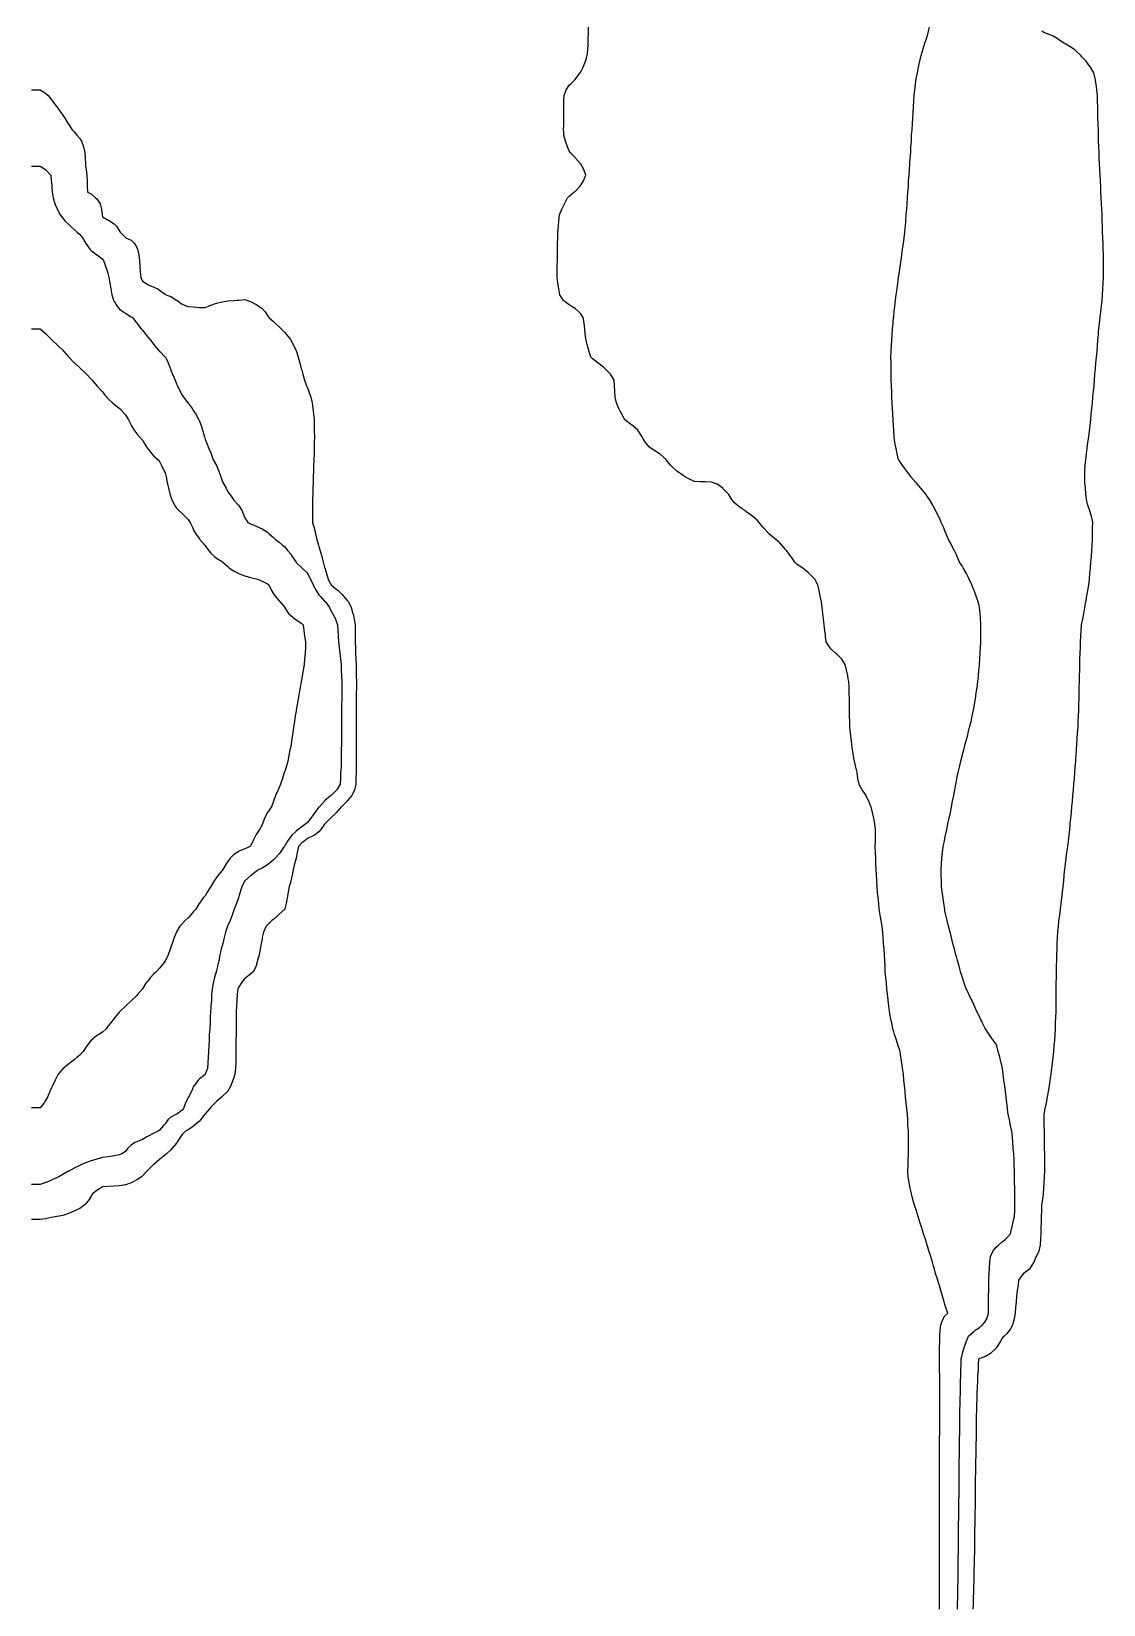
# Model space of a CAD drawing. Header units: inches. Extents: x -13671948.9 to -13671906.2, y 5686257.7 to 5686300.4.
# Drawn here: x -13671948.92 to -13671941.07, y 5686270.91 to 5686282.44 of the extents above; entities that cross this region are included whole.
import ezdxf

# ---------------------------------------------------------------- set-up
doc = ezdxf.new("R2010")
doc.units = ezdxf.units.IN
doc.header["$MEASUREMENT"] = 0

msp = doc.modelspace()

# ---------------------------------------------------------------- linework, layer by layer
for points in [[(-13671942.272, 5686270.88), (-13671942.272, 5686270.922), (-13671942.272, 5686270.964), (-13671942.272, 5686271.005), (-13671942.272, 5686271.047), (-13671942.272, 5686271.089), (-13671942.272, 5686271.131), (-13671942.273, 5686271.172), (-13671942.273, 5686271.214), (-13671942.273, 5686271.256), (-13671942.273, 5686271.297), (-13671942.273, 5686271.339), (-13671942.273, 5686271.381), (-13671942.273, 5686271.422), (-13671942.274, 5686271.464), (-13671942.274, 5686271.506), (-13671942.274, 5686271.548), (-13671942.274, 5686271.589), (-13671942.274, 5686271.631), (-13671942.273, 5686271.673), (-13671942.273, 5686271.714), (-13671942.273, 5686271.756), (-13671942.273, 5686271.798), (-13671942.273, 5686271.839), (-13671942.273, 5686271.881), (-13671942.272, 5686271.923), (-13671942.272, 5686271.964), (-13671942.272, 5686272.006), (-13671942.272, 5686272.048), (-13671942.272, 5686272.09), (-13671942.272, 5686272.131), (-13671942.271, 5686272.173), (-13671942.271, 5686272.215), (-13671942.271, 5686272.256), (-13671942.271, 5686272.298), (-13671942.271, 5686272.34), (-13671942.271, 5686272.381), (-13671942.271, 5686272.423), (-13671942.271, 5686272.465), (-13671942.271, 5686272.507), (-13671942.271, 5686272.548), (-13671942.271, 5686272.59), (-13671942.272, 5686272.632), (-13671942.272, 5686272.673), (-13671942.272, 5686272.715), (-13671942.272, 5686272.757), (-13671942.272, 5686272.798), (-13671942.271, 5686272.84), (-13671942.271, 5686272.882), (-13671942.268, 5686272.924), (-13671942.263, 5686272.965), (-13671942.245, 5686273.007), (-13671942.233, 5686273.031), (-13671942.213, 5686273.049), (-13671942.226, 5686273.09), (-13671942.233, 5686273.113), (-13671942.238, 5686273.132), (-13671942.25, 5686273.174), (-13671942.263, 5686273.215), (-13671942.274, 5686273.253), (-13671942.276, 5686273.257), (-13671942.288, 5686273.299), (-13671942.301, 5686273.34), (-13671942.313, 5686273.382), (-13671942.316, 5686273.393), (-13671942.325, 5686273.424), (-13671942.337, 5686273.466), (-13671942.35, 5686273.507), (-13671942.358, 5686273.532), (-13671942.363, 5686273.549), (-13671942.376, 5686273.591), (-13671942.39, 5686273.632), (-13671942.399, 5686273.664), (-13671942.403, 5686273.674), (-13671942.416, 5686273.716), (-13671942.429, 5686273.757), (-13671942.441, 5686273.796), (-13671942.442, 5686273.799), (-13671942.455, 5686273.841), (-13671942.467, 5686273.883), (-13671942.478, 5686273.924), (-13671942.483, 5686273.945), (-13671942.487, 5686273.966), (-13671942.495, 5686274.008), (-13671942.502, 5686274.049), (-13671942.505, 5686274.091), (-13671942.503, 5686274.133), (-13671942.502, 5686274.174), (-13671942.501, 5686274.216), (-13671942.5, 5686274.258), (-13671942.5, 5686274.299), (-13671942.5, 5686274.341), (-13671942.501, 5686274.383), (-13671942.504, 5686274.425), (-13671942.506, 5686274.466), (-13671942.508, 5686274.508), (-13671942.513, 5686274.55), (-13671942.518, 5686274.591), (-13671942.521, 5686274.633), (-13671942.524, 5686274.675), (-13671942.525, 5686274.68), (-13671942.529, 5686274.716), (-13671942.534, 5686274.758), (-13671942.537, 5686274.8), (-13671942.543, 5686274.842), (-13671942.55, 5686274.883), (-13671942.556, 5686274.925), (-13671942.562, 5686274.967), (-13671942.566, 5686274.982), (-13671942.575, 5686275.008), (-13671942.589, 5686275.05), (-13671942.603, 5686275.092), (-13671942.608, 5686275.111), (-13671942.614, 5686275.133), (-13671942.623, 5686275.175), (-13671942.631, 5686275.217), (-13671942.638, 5686275.259), (-13671942.644, 5686275.3), (-13671942.649, 5686275.342), (-13671942.65, 5686275.347), (-13671942.654, 5686275.384), (-13671942.658, 5686275.425), (-13671942.662, 5686275.467), (-13671942.666, 5686275.509), (-13671942.67, 5686275.55), (-13671942.672, 5686275.592), (-13671942.674, 5686275.634), (-13671942.676, 5686275.675), (-13671942.679, 5686275.717), (-13671942.682, 5686275.759), (-13671942.685, 5686275.801), (-13671942.689, 5686275.842), (-13671942.691, 5686275.863), (-13671942.694, 5686275.884), (-13671942.701, 5686275.926), (-13671942.707, 5686275.967), (-13671942.714, 5686276.009), (-13671942.718, 5686276.051), (-13671942.722, 5686276.092), (-13671942.726, 5686276.134), (-13671942.73, 5686276.176), (-13671942.732, 5686276.218), (-13671942.733, 5686276.225), (-13671942.735, 5686276.259), (-13671942.737, 5686276.301), (-13671942.739, 5686276.343), (-13671942.74, 5686276.384), (-13671942.742, 5686276.426), (-13671942.743, 5686276.468), (-13671942.742, 5686276.509), (-13671942.742, 5686276.551), (-13671942.742, 5686276.593), (-13671942.746, 5686276.634), (-13671942.754, 5686276.676), (-13671942.763, 5686276.718), (-13671942.774, 5686276.76), (-13671942.775, 5686276.762), (-13671942.791, 5686276.801), (-13671942.812, 5686276.843), (-13671942.816, 5686276.85), (-13671942.84, 5686276.885), (-13671942.858, 5686276.918), (-13671942.862, 5686276.926), (-13671942.87, 5686276.968), (-13671942.877, 5686277.01), (-13671942.885, 5686277.051), (-13671942.895, 5686277.093), (-13671942.9, 5686277.115), (-13671942.903, 5686277.135), (-13671942.91, 5686277.177), (-13671942.916, 5686277.218), (-13671942.92, 5686277.26), (-13671942.925, 5686277.302), (-13671942.929, 5686277.343), (-13671942.93, 5686277.385), (-13671942.931, 5686277.427), (-13671942.932, 5686277.468), (-13671942.933, 5686277.51), (-13671942.933, 5686277.552), (-13671942.934, 5686277.594), (-13671942.935, 5686277.635), (-13671942.938, 5686277.677), (-13671942.941, 5686277.698), (-13671942.945, 5686277.719), (-13671942.953, 5686277.76), (-13671942.963, 5686277.802), (-13671942.983, 5686277.835), (-13671942.99, 5686277.844), (-13671943.025, 5686277.878), (-13671943.034, 5686277.885), (-13671943.067, 5686277.916), (-13671943.077, 5686277.927), (-13671943.102, 5686277.969), (-13671943.107, 5686278.01), (-13671943.108, 5686278.02), (-13671943.112, 5686278.052), (-13671943.117, 5686278.094), (-13671943.122, 5686278.136), (-13671943.128, 5686278.177), (-13671943.133, 5686278.219), (-13671943.138, 5686278.261), (-13671943.147, 5686278.302), (-13671943.15, 5686278.32), (-13671943.155, 5686278.344), (-13671943.163, 5686278.386), (-13671943.187, 5686278.427), (-13671943.192, 5686278.433), (-13671943.227, 5686278.469), (-13671943.233, 5686278.475), (-13671943.275, 5686278.509), (-13671943.278, 5686278.511), (-13671943.317, 5686278.538), (-13671943.332, 5686278.553), (-13671943.358, 5686278.59), (-13671943.361, 5686278.594), (-13671943.392, 5686278.636), (-13671943.4, 5686278.646), (-13671943.427, 5686278.678), (-13671943.442, 5686278.693), (-13671943.471, 5686278.719), (-13671943.484, 5686278.729), (-13671943.522, 5686278.761), (-13671943.525, 5686278.764), (-13671943.562, 5686278.803), (-13671943.567, 5686278.808), (-13671943.595, 5686278.844), (-13671943.609, 5686278.86), (-13671943.64, 5686278.886), (-13671943.65, 5686278.894), (-13671943.692, 5686278.924), (-13671943.697, 5686278.928), (-13671943.734, 5686278.954), (-13671943.754, 5686278.97), (-13671943.775, 5686278.987), (-13671943.793, 5686279.011), (-13671943.817, 5686279.047), (-13671943.822, 5686279.053), (-13671943.859, 5686279.092), (-13671943.861, 5686279.095), (-13671943.901, 5686279.124), (-13671943.935, 5686279.136), (-13671943.942, 5686279.139), (-13671943.984, 5686279.141), (-13671944.026, 5686279.142), (-13671944.067, 5686279.143), (-13671944.109, 5686279.162), (-13671944.137, 5686279.178), (-13671944.151, 5686279.187), (-13671944.192, 5686279.216), (-13671944.197, 5686279.22), (-13671944.234, 5686279.252), (-13671944.242, 5686279.261), (-13671944.275, 5686279.303), (-13671944.276, 5686279.304), (-13671944.317, 5686279.341), (-13671944.323, 5686279.345), (-13671944.359, 5686279.367), (-13671944.386, 5686279.386), (-13671944.401, 5686279.398), (-13671944.426, 5686279.428), (-13671944.443, 5686279.457), (-13671944.45, 5686279.47), (-13671944.478, 5686279.512), (-13671944.484, 5686279.519), (-13671944.522, 5686279.553), (-13671944.526, 5686279.556), (-13671944.568, 5686279.587), (-13671944.577, 5686279.595), (-13671944.601, 5686279.637), (-13671944.609, 5686279.653), (-13671944.621, 5686279.678), (-13671944.638, 5686279.72), (-13671944.648, 5686279.762), (-13671944.651, 5686279.802), (-13671944.651, 5686279.803), (-13671944.654, 5686279.845), (-13671944.657, 5686279.887), (-13671944.683, 5686279.929), (-13671944.693, 5686279.94), (-13671944.723, 5686279.97), (-13671944.734, 5686279.98), (-13671944.775, 5686280.012), (-13671944.776, 5686280.013), (-13671944.818, 5686280.045), (-13671944.826, 5686280.054), (-13671944.84, 5686280.095), (-13671944.852, 5686280.137), (-13671944.86, 5686280.167), (-13671944.862, 5686280.179), (-13671944.868, 5686280.22), (-13671944.872, 5686280.262), (-13671944.877, 5686280.304), (-13671944.883, 5686280.345), (-13671944.901, 5686280.372), (-13671944.914, 5686280.387), (-13671944.943, 5686280.412), (-13671944.97, 5686280.429), (-13671944.985, 5686280.438), (-13671945.026, 5686280.468), (-13671945.029, 5686280.471), (-13671945.054, 5686280.512), (-13671945.061, 5686280.554), (-13671945.068, 5686280.596), (-13671945.068, 5686280.598), (-13671945.074, 5686280.637), (-13671945.073, 5686280.679), (-13671945.073, 5686280.721), (-13671945.072, 5686280.762), (-13671945.071, 5686280.804), (-13671945.071, 5686280.846), (-13671945.071, 5686280.888), (-13671945.07, 5686280.929), (-13671945.068, 5686280.97), (-13671945.068, 5686280.971), (-13671945.065, 5686281.013), (-13671945.062, 5686281.054), (-13671945.056, 5686281.096), (-13671945.04, 5686281.138), (-13671945.026, 5686281.169), (-13671945.021, 5686281.179), (-13671944.997, 5686281.221), (-13671944.985, 5686281.233), (-13671944.951, 5686281.263), (-13671944.943, 5686281.269), (-13671944.908, 5686281.305), (-13671944.901, 5686281.314), (-13671944.881, 5686281.346), (-13671944.863, 5686281.388), (-13671944.879, 5686281.43), (-13671944.901, 5686281.469), (-13671944.903, 5686281.471), (-13671944.939, 5686281.513), (-13671944.943, 5686281.518), (-13671944.978, 5686281.555), (-13671944.985, 5686281.567), (-13671944.997, 5686281.596), (-13671945.013, 5686281.638), (-13671945.026, 5686281.68), (-13671945.026, 5686281.705), (-13671945.027, 5686281.721), (-13671945.026, 5686281.754), (-13671945.026, 5686281.763), (-13671945.026, 5686281.805), (-13671945.025, 5686281.847), (-13671945.024, 5686281.888), (-13671945.024, 5686281.93), (-13671945.023, 5686281.972), (-13671945.007, 5686282.013), (-13671944.985, 5686282.047), (-13671944.976, 5686282.055), (-13671944.943, 5686282.09), (-13671944.937, 5686282.097), (-13671944.906, 5686282.138), (-13671944.901, 5686282.146), (-13671944.884, 5686282.18), (-13671944.867, 5686282.222), (-13671944.86, 5686282.245), (-13671944.854, 5686282.264), (-13671944.848, 5686282.305), (-13671944.847, 5686282.347), (-13671944.846, 5686282.389), (-13671944.844, 5686282.43), (-13671944.844, 5686282.472)], [(-13671942.14, 5686270.88), (-13671942.14, 5686270.922), (-13671942.139, 5686270.964), (-13671942.138, 5686271.005), (-13671942.138, 5686271.047), (-13671942.137, 5686271.089), (-13671942.137, 5686271.131), (-13671942.136, 5686271.172), (-13671942.135, 5686271.214), (-13671942.135, 5686271.256), (-13671942.134, 5686271.297), (-13671942.134, 5686271.339), (-13671942.134, 5686271.381), (-13671942.133, 5686271.422), (-13671942.133, 5686271.464), (-13671942.133, 5686271.506), (-13671942.132, 5686271.548), (-13671942.132, 5686271.589), (-13671942.131, 5686271.631), (-13671942.131, 5686271.673), (-13671942.13, 5686271.714), (-13671942.13, 5686271.756), (-13671942.13, 5686271.798), (-13671942.129, 5686271.839), (-13671942.129, 5686271.881), (-13671942.128, 5686271.923), (-13671942.128, 5686271.964), (-13671942.127, 5686272.006), (-13671942.127, 5686272.048), (-13671942.126, 5686272.09), (-13671942.126, 5686272.131), (-13671942.125, 5686272.173), (-13671942.125, 5686272.215), (-13671942.124, 5686272.256), (-13671942.123, 5686272.298), (-13671942.123, 5686272.34), (-13671942.122, 5686272.381), (-13671942.121, 5686272.423), (-13671942.12, 5686272.465), (-13671942.119, 5686272.507), (-13671942.118, 5686272.548), (-13671942.117, 5686272.59), (-13671942.116, 5686272.632), (-13671942.115, 5686272.673), (-13671942.113, 5686272.715), (-13671942.108, 5686272.743), (-13671942.105, 5686272.757), (-13671942.093, 5686272.798), (-13671942.078, 5686272.84), (-13671942.066, 5686272.869), (-13671942.06, 5686272.882), (-13671942.024, 5686272.914), (-13671942.011, 5686272.924), (-13671941.982, 5686272.942), (-13671941.957, 5686272.965), (-13671941.941, 5686272.984), (-13671941.925, 5686273.007), (-13671941.913, 5686273.049), (-13671941.913, 5686273.09), (-13671941.913, 5686273.132), (-13671941.913, 5686273.174), (-13671941.912, 5686273.215), (-13671941.912, 5686273.257), (-13671941.911, 5686273.299), (-13671941.91, 5686273.34), (-13671941.906, 5686273.382), (-13671941.903, 5686273.424), (-13671941.899, 5686273.466), (-13671941.899, 5686273.466), (-13671941.88, 5686273.507), (-13671941.857, 5686273.534), (-13671941.841, 5686273.549), (-13671941.816, 5686273.569), (-13671941.789, 5686273.591), (-13671941.774, 5686273.607), (-13671941.753, 5686273.632), (-13671941.743, 5686273.674), (-13671941.733, 5686273.716), (-13671941.732, 5686273.721), (-13671941.724, 5686273.757), (-13671941.721, 5686273.799), (-13671941.721, 5686273.841), (-13671941.722, 5686273.883), (-13671941.722, 5686273.924), (-13671941.722, 5686273.966), (-13671941.723, 5686274.008), (-13671941.723, 5686274.049), (-13671941.724, 5686274.091), (-13671941.725, 5686274.133), (-13671941.727, 5686274.174), (-13671941.728, 5686274.216), (-13671941.732, 5686274.258), (-13671941.732, 5686274.264), (-13671941.735, 5686274.299), (-13671941.739, 5686274.341), (-13671941.744, 5686274.383), (-13671941.752, 5686274.425), (-13671941.76, 5686274.466), (-13671941.769, 5686274.508), (-13671941.774, 5686274.544), (-13671941.775, 5686274.55), (-13671941.78, 5686274.591), (-13671941.785, 5686274.633), (-13671941.79, 5686274.675), (-13671941.795, 5686274.716), (-13671941.801, 5686274.758), (-13671941.806, 5686274.8), (-13671941.812, 5686274.842), (-13671941.816, 5686274.867), (-13671941.82, 5686274.883), (-13671941.832, 5686274.925), (-13671941.844, 5686274.967), (-13671941.854, 5686275.008), (-13671941.857, 5686275.02), (-13671941.88, 5686275.05), (-13671941.899, 5686275.076), (-13671941.91, 5686275.092), (-13671941.937, 5686275.133), (-13671941.941, 5686275.141), (-13671941.958, 5686275.175), (-13671941.977, 5686275.217), (-13671941.982, 5686275.228), (-13671941.999, 5686275.259), (-13671942.017, 5686275.3), (-13671942.024, 5686275.315), (-13671942.036, 5686275.342), (-13671942.057, 5686275.384), (-13671942.066, 5686275.403), (-13671942.077, 5686275.425), (-13671942.091, 5686275.467), (-13671942.105, 5686275.509), (-13671942.108, 5686275.515), (-13671942.118, 5686275.55), (-13671942.13, 5686275.592), (-13671942.142, 5686275.634), (-13671942.149, 5686275.662), (-13671942.153, 5686275.675), (-13671942.163, 5686275.717), (-13671942.174, 5686275.759), (-13671942.185, 5686275.801), (-13671942.191, 5686275.825), (-13671942.195, 5686275.842), (-13671942.206, 5686275.884), (-13671942.216, 5686275.926), (-13671942.226, 5686275.967), (-13671942.233, 5686275.997), (-13671942.235, 5686276.009), (-13671942.241, 5686276.051), (-13671942.247, 5686276.092), (-13671942.253, 5686276.134), (-13671942.257, 5686276.176), (-13671942.259, 5686276.218), (-13671942.26, 5686276.259), (-13671942.261, 5686276.301), (-13671942.259, 5686276.343), (-13671942.255, 5686276.384), (-13671942.251, 5686276.426), (-13671942.246, 5686276.468), (-13671942.237, 5686276.509), (-13671942.233, 5686276.53), (-13671942.228, 5686276.551), (-13671942.22, 5686276.593), (-13671942.211, 5686276.634), (-13671942.202, 5686276.676), (-13671942.193, 5686276.718), (-13671942.191, 5686276.729), (-13671942.185, 5686276.76), (-13671942.177, 5686276.801), (-13671942.169, 5686276.843), (-13671942.161, 5686276.885), (-13671942.153, 5686276.926), (-13671942.149, 5686276.948), (-13671942.145, 5686276.968), (-13671942.135, 5686277.01), (-13671942.126, 5686277.051), (-13671942.116, 5686277.093), (-13671942.108, 5686277.132), (-13671942.107, 5686277.135), (-13671942.095, 5686277.177), (-13671942.084, 5686277.218), (-13671942.073, 5686277.26), (-13671942.066, 5686277.287), (-13671942.062, 5686277.302), (-13671942.052, 5686277.343), (-13671942.042, 5686277.385), (-13671942.033, 5686277.427), (-13671942.024, 5686277.468), (-13671942.024, 5686277.468), (-13671942.016, 5686277.51), (-13671942.01, 5686277.552), (-13671942.004, 5686277.594), (-13671941.998, 5686277.635), (-13671941.992, 5686277.677), (-13671941.988, 5686277.719), (-13671941.984, 5686277.76), (-13671941.982, 5686277.772), (-13671941.979, 5686277.802), (-13671941.977, 5686277.844), (-13671941.975, 5686277.885), (-13671941.973, 5686277.927), (-13671941.971, 5686277.969), (-13671941.971, 5686278.01), (-13671941.97, 5686278.052), (-13671941.969, 5686278.094), (-13671941.972, 5686278.136), (-13671941.976, 5686278.177), (-13671941.981, 5686278.219), (-13671941.982, 5686278.234), (-13671941.989, 5686278.261), (-13671942.004, 5686278.302), (-13671942.02, 5686278.344), (-13671942.024, 5686278.355), (-13671942.037, 5686278.386), (-13671942.055, 5686278.427), (-13671942.066, 5686278.449), (-13671942.076, 5686278.469), (-13671942.099, 5686278.511), (-13671942.108, 5686278.525), (-13671942.126, 5686278.553), (-13671942.144, 5686278.594), (-13671942.149, 5686278.606), (-13671942.164, 5686278.636), (-13671942.186, 5686278.678), (-13671942.191, 5686278.689), (-13671942.206, 5686278.719), (-13671942.223, 5686278.761), (-13671942.233, 5686278.783), (-13671942.241, 5686278.803), (-13671942.26, 5686278.844), (-13671942.274, 5686278.877), (-13671942.279, 5686278.886), (-13671942.3, 5686278.928), (-13671942.316, 5686278.96), (-13671942.321, 5686278.97), (-13671942.345, 5686279.011), (-13671942.358, 5686279.029), (-13671942.375, 5686279.053), (-13671942.399, 5686279.083), (-13671942.409, 5686279.095), (-13671942.441, 5686279.13), (-13671942.447, 5686279.136), (-13671942.482, 5686279.178), (-13671942.483, 5686279.18), (-13671942.513, 5686279.22), (-13671942.525, 5686279.236), (-13671942.544, 5686279.261), (-13671942.566, 5686279.295), (-13671942.572, 5686279.303), (-13671942.582, 5686279.345), (-13671942.591, 5686279.386), (-13671942.6, 5686279.428), (-13671942.605, 5686279.47), (-13671942.607, 5686279.512), (-13671942.608, 5686279.523), (-13671942.61, 5686279.553), (-13671942.612, 5686279.595), (-13671942.614, 5686279.637), (-13671942.617, 5686279.678), (-13671942.619, 5686279.72), (-13671942.621, 5686279.762), (-13671942.623, 5686279.803), (-13671942.624, 5686279.845), (-13671942.626, 5686279.887), (-13671942.627, 5686279.929), (-13671942.628, 5686279.97), (-13671942.628, 5686280.012), (-13671942.629, 5686280.054), (-13671942.627, 5686280.095), (-13671942.625, 5686280.137), (-13671942.623, 5686280.179), (-13671942.62, 5686280.22), (-13671942.616, 5686280.262), (-13671942.612, 5686280.304), (-13671942.609, 5686280.345), (-13671942.608, 5686280.352), (-13671942.604, 5686280.387), (-13671942.599, 5686280.429), (-13671942.595, 5686280.471), (-13671942.59, 5686280.512), (-13671942.584, 5686280.554), (-13671942.578, 5686280.596), (-13671942.572, 5686280.637), (-13671942.566, 5686280.679), (-13671942.566, 5686280.679), (-13671942.56, 5686280.721), (-13671942.554, 5686280.762), (-13671942.549, 5686280.804), (-13671942.543, 5686280.846), (-13671942.537, 5686280.888), (-13671942.531, 5686280.929), (-13671942.527, 5686280.971), (-13671942.525, 5686280.999), (-13671942.523, 5686281.013), (-13671942.52, 5686281.054), (-13671942.516, 5686281.096), (-13671942.513, 5686281.138), (-13671942.51, 5686281.179), (-13671942.507, 5686281.221), (-13671942.504, 5686281.263), (-13671942.501, 5686281.305), (-13671942.499, 5686281.346), (-13671942.496, 5686281.388), (-13671942.493, 5686281.43), (-13671942.49, 5686281.471), (-13671942.487, 5686281.513), (-13671942.484, 5686281.555), (-13671942.483, 5686281.579), (-13671942.482, 5686281.596), (-13671942.479, 5686281.638), (-13671942.477, 5686281.68), (-13671942.474, 5686281.721), (-13671942.471, 5686281.763), (-13671942.469, 5686281.805), (-13671942.466, 5686281.847), (-13671942.463, 5686281.888), (-13671942.461, 5686281.93), (-13671942.458, 5686281.972), (-13671942.454, 5686282.013), (-13671942.448, 5686282.055), (-13671942.443, 5686282.097), (-13671942.441, 5686282.107), (-13671942.435, 5686282.138), (-13671942.426, 5686282.18), (-13671942.416, 5686282.222), (-13671942.406, 5686282.264), (-13671942.399, 5686282.29), (-13671942.395, 5686282.305), (-13671942.382, 5686282.347), (-13671942.368, 5686282.389), (-13671942.358, 5686282.422), (-13671942.355, 5686282.43), (-13671942.346, 5686282.472)], [(-13671942.025, 5686270.88), (-13671942.024, 5686270.917), (-13671942.024, 5686270.922), (-13671942.023, 5686270.964), (-13671942.022, 5686271.005), (-13671942.021, 5686271.047), (-13671942.02, 5686271.089), (-13671942.019, 5686271.131), (-13671942.018, 5686271.172), (-13671942.017, 5686271.214), (-13671942.016, 5686271.256), (-13671942.015, 5686271.297), (-13671942.015, 5686271.339), (-13671942.014, 5686271.381), (-13671942.013, 5686271.422), (-13671942.013, 5686271.464), (-13671942.012, 5686271.506), (-13671942.011, 5686271.548), (-13671942.011, 5686271.589), (-13671942.01, 5686271.631), (-13671942.01, 5686271.673), (-13671942.009, 5686271.714), (-13671942.009, 5686271.756), (-13671942.008, 5686271.798), (-13671942.008, 5686271.839), (-13671942.007, 5686271.881), (-13671942.007, 5686271.923), (-13671942.006, 5686271.964), (-13671942.005, 5686272.006), (-13671942.005, 5686272.048), (-13671942.004, 5686272.09), (-13671942.003, 5686272.131), (-13671942.003, 5686272.173), (-13671942.002, 5686272.215), (-13671942.002, 5686272.256), (-13671942.001, 5686272.298), (-13671942, 5686272.34), (-13671941.999, 5686272.381), (-13671941.998, 5686272.423), (-13671941.996, 5686272.465), (-13671941.994, 5686272.507), (-13671941.993, 5686272.548), (-13671941.991, 5686272.59), (-13671941.988, 5686272.632), (-13671941.986, 5686272.673), (-13671941.984, 5686272.715), (-13671941.982, 5686272.718), (-13671941.941, 5686272.732), (-13671941.899, 5686272.756), (-13671941.898, 5686272.757), (-13671941.857, 5686272.794), (-13671941.853, 5686272.798), (-13671941.825, 5686272.84), (-13671941.816, 5686272.862), (-13671941.798, 5686272.882), (-13671941.774, 5686272.902), (-13671941.757, 5686272.924), (-13671941.736, 5686272.965), (-13671941.732, 5686272.974), (-13671941.723, 5686273.007), (-13671941.716, 5686273.049), (-13671941.713, 5686273.09), (-13671941.709, 5686273.132), (-13671941.706, 5686273.174), (-13671941.701, 5686273.215), (-13671941.695, 5686273.257), (-13671941.691, 5686273.291), (-13671941.686, 5686273.299), (-13671941.656, 5686273.34), (-13671941.649, 5686273.347), (-13671941.607, 5686273.38), (-13671941.606, 5686273.382), (-13671941.579, 5686273.424), (-13671941.566, 5686273.457), (-13671941.562, 5686273.466), (-13671941.542, 5686273.507), (-13671941.534, 5686273.549), (-13671941.53, 5686273.591), (-13671941.528, 5686273.632), (-13671941.527, 5686273.674), (-13671941.526, 5686273.716), (-13671941.525, 5686273.757), (-13671941.524, 5686273.799), (-13671941.524, 5686273.841), (-13671941.524, 5686273.841), (-13671941.517, 5686273.883), (-13671941.51, 5686273.924), (-13671941.508, 5686273.966), (-13671941.506, 5686274.008), (-13671941.503, 5686274.049), (-13671941.502, 5686274.091), (-13671941.502, 5686274.133), (-13671941.502, 5686274.174), (-13671941.502, 5686274.216), (-13671941.503, 5686274.258), (-13671941.503, 5686274.299), (-13671941.504, 5686274.341), (-13671941.504, 5686274.383), (-13671941.505, 5686274.425), (-13671941.505, 5686274.466), (-13671941.506, 5686274.508), (-13671941.499, 5686274.55), (-13671941.49, 5686274.591), (-13671941.482, 5686274.633), (-13671941.482, 5686274.634), (-13671941.475, 5686274.675), (-13671941.468, 5686274.716), (-13671941.461, 5686274.758), (-13671941.455, 5686274.8), (-13671941.45, 5686274.842), (-13671941.445, 5686274.883), (-13671941.44, 5686274.925), (-13671941.44, 5686274.925), (-13671941.436, 5686274.967), (-13671941.433, 5686275.008), (-13671941.429, 5686275.05), (-13671941.426, 5686275.092), (-13671941.423, 5686275.133), (-13671941.422, 5686275.175), (-13671941.421, 5686275.217), (-13671941.419, 5686275.259), (-13671941.419, 5686275.3), (-13671941.418, 5686275.342), (-13671941.417, 5686275.384), (-13671941.417, 5686275.425), (-13671941.417, 5686275.467), (-13671941.416, 5686275.509), (-13671941.416, 5686275.55), (-13671941.415, 5686275.592), (-13671941.414, 5686275.634), (-13671941.413, 5686275.675), (-13671941.412, 5686275.717), (-13671941.41, 5686275.759), (-13671941.408, 5686275.801), (-13671941.406, 5686275.842), (-13671941.402, 5686275.884), (-13671941.399, 5686275.922), (-13671941.398, 5686275.926), (-13671941.392, 5686275.967), (-13671941.386, 5686276.009), (-13671941.381, 5686276.051), (-13671941.376, 5686276.092), (-13671941.371, 5686276.134), (-13671941.367, 5686276.176), (-13671941.363, 5686276.218), (-13671941.359, 5686276.259), (-13671941.357, 5686276.289), (-13671941.355, 5686276.301), (-13671941.35, 5686276.343), (-13671941.344, 5686276.384), (-13671941.339, 5686276.426), (-13671941.333, 5686276.468), (-13671941.329, 5686276.509), (-13671941.324, 5686276.551), (-13671941.319, 5686276.593), (-13671941.315, 5686276.631), (-13671941.315, 5686276.634), (-13671941.311, 5686276.676), (-13671941.307, 5686276.718), (-13671941.303, 5686276.76), (-13671941.299, 5686276.801), (-13671941.295, 5686276.843), (-13671941.291, 5686276.885), (-13671941.288, 5686276.926), (-13671941.284, 5686276.968), (-13671941.281, 5686277.01), (-13671941.278, 5686277.051), (-13671941.275, 5686277.093), (-13671941.274, 5686277.117), (-13671941.272, 5686277.135), (-13671941.269, 5686277.177), (-13671941.266, 5686277.218), (-13671941.264, 5686277.26), (-13671941.261, 5686277.302), (-13671941.258, 5686277.343), (-13671941.256, 5686277.385), (-13671941.254, 5686277.427), (-13671941.252, 5686277.468), (-13671941.251, 5686277.51), (-13671941.25, 5686277.552), (-13671941.25, 5686277.594), (-13671941.249, 5686277.635), (-13671941.248, 5686277.677), (-13671941.247, 5686277.719), (-13671941.246, 5686277.76), (-13671941.245, 5686277.802), (-13671941.244, 5686277.844), (-13671941.242, 5686277.885), (-13671941.241, 5686277.927), (-13671941.239, 5686277.969), (-13671941.237, 5686278.01), (-13671941.234, 5686278.052), (-13671941.232, 5686278.093), (-13671941.232, 5686278.094), (-13671941.223, 5686278.136), (-13671941.215, 5686278.177), (-13671941.207, 5686278.219), (-13671941.2, 5686278.261), (-13671941.193, 5686278.302), (-13671941.19, 5686278.317), (-13671941.186, 5686278.344), (-13671941.18, 5686278.386), (-13671941.175, 5686278.427), (-13671941.171, 5686278.469), (-13671941.167, 5686278.511), (-13671941.163, 5686278.553), (-13671941.16, 5686278.594), (-13671941.157, 5686278.636), (-13671941.154, 5686278.678), (-13671941.152, 5686278.719), (-13671941.151, 5686278.761), (-13671941.151, 5686278.803), (-13671941.15, 5686278.844), (-13671941.16, 5686278.886), (-13671941.172, 5686278.928), (-13671941.185, 5686278.97), (-13671941.19, 5686278.989), (-13671941.197, 5686279.011), (-13671941.2, 5686279.053), (-13671941.204, 5686279.095), (-13671941.209, 5686279.136), (-13671941.209, 5686279.178), (-13671941.207, 5686279.22), (-13671941.205, 5686279.261), (-13671941.202, 5686279.303), (-13671941.196, 5686279.345), (-13671941.19, 5686279.386), (-13671941.19, 5686279.388), (-13671941.185, 5686279.428), (-13671941.18, 5686279.47), (-13671941.175, 5686279.512), (-13671941.17, 5686279.553), (-13671941.165, 5686279.595), (-13671941.161, 5686279.637), (-13671941.156, 5686279.678), (-13671941.152, 5686279.72), (-13671941.149, 5686279.762), (-13671941.149, 5686279.763), (-13671941.145, 5686279.803), (-13671941.141, 5686279.845), (-13671941.138, 5686279.887), (-13671941.134, 5686279.929), (-13671941.13, 5686279.97), (-13671941.127, 5686280.012), (-13671941.123, 5686280.054), (-13671941.119, 5686280.095), (-13671941.116, 5686280.137), (-13671941.112, 5686280.179), (-13671941.109, 5686280.22), (-13671941.107, 5686280.242), (-13671941.105, 5686280.262), (-13671941.1, 5686280.304), (-13671941.095, 5686280.345), (-13671941.091, 5686280.387), (-13671941.086, 5686280.429), (-13671941.081, 5686280.471), (-13671941.078, 5686280.512), (-13671941.076, 5686280.554), (-13671941.074, 5686280.596), (-13671941.072, 5686280.637), (-13671941.072, 5686280.679), (-13671941.071, 5686280.721), (-13671941.071, 5686280.762), (-13671941.071, 5686280.804), (-13671941.073, 5686280.846), (-13671941.074, 5686280.888), (-13671941.076, 5686280.929), (-13671941.078, 5686280.971), (-13671941.079, 5686281.013), (-13671941.08, 5686281.054), (-13671941.082, 5686281.096), (-13671941.084, 5686281.138), (-13671941.086, 5686281.179), (-13671941.089, 5686281.221), (-13671941.091, 5686281.263), (-13671941.092, 5686281.305), (-13671941.094, 5686281.346), (-13671941.096, 5686281.388), (-13671941.098, 5686281.43), (-13671941.1, 5686281.471), (-13671941.102, 5686281.513), (-13671941.104, 5686281.555), (-13671941.105, 5686281.596), (-13671941.107, 5686281.638), (-13671941.107, 5686281.638), (-13671941.108, 5686281.68), (-13671941.109, 5686281.721), (-13671941.111, 5686281.763), (-13671941.112, 5686281.805), (-13671941.113, 5686281.847), (-13671941.114, 5686281.888), (-13671941.115, 5686281.93), (-13671941.116, 5686281.972), (-13671941.12, 5686282.013), (-13671941.126, 5686282.055), (-13671941.132, 5686282.097), (-13671941.142, 5686282.138), (-13671941.149, 5686282.15), (-13671941.167, 5686282.18), (-13671941.19, 5686282.212), (-13671941.198, 5686282.222), (-13671941.232, 5686282.257), (-13671941.237, 5686282.264), (-13671941.274, 5686282.298), (-13671941.282, 5686282.305), (-13671941.315, 5686282.328), (-13671941.347, 5686282.347), (-13671941.357, 5686282.352), (-13671941.399, 5686282.379), (-13671941.412, 5686282.389), (-13671941.44, 5686282.406), (-13671941.482, 5686282.423), (-13671941.504, 5686282.43), (-13671941.524, 5686282.442)], [(-13671948.925, 5686282.014), (-13671948.904, 5686282.014), (-13671948.862, 5686282.014), (-13671948.861, 5686282.013), (-13671948.821, 5686281.989), (-13671948.802, 5686281.972), (-13671948.779, 5686281.941), (-13671948.771, 5686281.93), (-13671948.74, 5686281.888), (-13671948.737, 5686281.885), (-13671948.709, 5686281.847), (-13671948.696, 5686281.827), (-13671948.681, 5686281.805), (-13671948.655, 5686281.763), (-13671948.654, 5686281.762), (-13671948.628, 5686281.721), (-13671948.612, 5686281.705), (-13671948.592, 5686281.68), (-13671948.571, 5686281.657), (-13671948.558, 5686281.638), (-13671948.543, 5686281.596), (-13671948.535, 5686281.555), (-13671948.531, 5686281.513), (-13671948.529, 5686281.471), (-13671948.529, 5686281.459), (-13671948.525, 5686281.43), (-13671948.519, 5686281.388), (-13671948.518, 5686281.346), (-13671948.517, 5686281.305), (-13671948.515, 5686281.263), (-13671948.487, 5686281.25), (-13671948.455, 5686281.221), (-13671948.445, 5686281.215), (-13671948.422, 5686281.179), (-13671948.413, 5686281.138), (-13671948.408, 5686281.096), (-13671948.404, 5686281.083), (-13671948.362, 5686281.059), (-13671948.354, 5686281.054), (-13671948.32, 5686281.031), (-13671948.302, 5686281.013), (-13671948.279, 5686280.977), (-13671948.274, 5686280.971), (-13671948.237, 5686280.932), (-13671948.234, 5686280.929), (-13671948.195, 5686280.911), (-13671948.171, 5686280.888), (-13671948.154, 5686280.858), (-13671948.149, 5686280.846), (-13671948.138, 5686280.804), (-13671948.133, 5686280.762), (-13671948.13, 5686280.721), (-13671948.128, 5686280.679), (-13671948.124, 5686280.637), (-13671948.112, 5686280.611), (-13671948.087, 5686280.596), (-13671948.07, 5686280.584), (-13671948.028, 5686280.568), (-13671948, 5686280.554), (-13671947.987, 5686280.546), (-13671947.945, 5686280.515), (-13671947.941, 5686280.512), (-13671947.903, 5686280.498), (-13671947.862, 5686280.473), (-13671947.859, 5686280.471), (-13671947.82, 5686280.443), (-13671947.787, 5686280.429), (-13671947.778, 5686280.425), (-13671947.737, 5686280.422), (-13671947.695, 5686280.419), (-13671947.653, 5686280.418), (-13671947.629, 5686280.429), (-13671947.612, 5686280.436), (-13671947.57, 5686280.45), (-13671947.528, 5686280.46), (-13671947.486, 5686280.466), (-13671947.445, 5686280.469), (-13671947.419, 5686280.471), (-13671947.403, 5686280.472), (-13671947.361, 5686280.476), (-13671947.349, 5686280.471), (-13671947.32, 5686280.461), (-13671947.278, 5686280.441), (-13671947.259, 5686280.429), (-13671947.236, 5686280.41), (-13671947.214, 5686280.387), (-13671947.195, 5686280.36), (-13671947.185, 5686280.345), (-13671947.153, 5686280.316), (-13671947.139, 5686280.304), (-13671947.111, 5686280.277), (-13671947.096, 5686280.262), (-13671947.069, 5686280.235), (-13671947.056, 5686280.22), (-13671947.028, 5686280.183), (-13671947.025, 5686280.179), (-13671947.002, 5686280.137), (-13671946.986, 5686280.1), (-13671946.984, 5686280.095), (-13671946.97, 5686280.054), (-13671946.958, 5686280.012), (-13671946.948, 5686279.97), (-13671946.944, 5686279.958), (-13671946.937, 5686279.929), (-13671946.925, 5686279.887), (-13671946.909, 5686279.845), (-13671946.903, 5686279.83), (-13671946.892, 5686279.803), (-13671946.878, 5686279.762), (-13671946.869, 5686279.72), (-13671946.863, 5686279.678), (-13671946.861, 5686279.662), (-13671946.858, 5686279.637), (-13671946.853, 5686279.595), (-13671946.853, 5686279.553), (-13671946.853, 5686279.512), (-13671946.852, 5686279.47), (-13671946.853, 5686279.428), (-13671946.854, 5686279.386), (-13671946.855, 5686279.345), (-13671946.857, 5686279.303), (-13671946.858, 5686279.261), (-13671946.859, 5686279.22), (-13671946.861, 5686279.178), (-13671946.861, 5686279.167), (-13671946.862, 5686279.136), (-13671946.863, 5686279.095), (-13671946.864, 5686279.053), (-13671946.865, 5686279.011), (-13671946.866, 5686278.97), (-13671946.866, 5686278.928), (-13671946.867, 5686278.886), (-13671946.866, 5686278.844), (-13671946.861, 5686278.827), (-13671946.854, 5686278.803), (-13671946.844, 5686278.761), (-13671946.835, 5686278.719), (-13671946.823, 5686278.678), (-13671946.819, 5686278.667), (-13671946.809, 5686278.636), (-13671946.798, 5686278.594), (-13671946.789, 5686278.553), (-13671946.778, 5686278.513), (-13671946.777, 5686278.511), (-13671946.763, 5686278.469), (-13671946.752, 5686278.427), (-13671946.736, 5686278.396), (-13671946.729, 5686278.386), (-13671946.694, 5686278.357), (-13671946.679, 5686278.344), (-13671946.652, 5686278.318), (-13671946.638, 5686278.302), (-13671946.611, 5686278.271), (-13671946.602, 5686278.261), (-13671946.583, 5686278.219), (-13671946.571, 5686278.177), (-13671946.569, 5686278.171), (-13671946.561, 5686278.136), (-13671946.554, 5686278.094), (-13671946.554, 5686278.052), (-13671946.553, 5686278.01), (-13671946.553, 5686277.969), (-13671946.551, 5686277.927), (-13671946.55, 5686277.885), (-13671946.548, 5686277.844), (-13671946.546, 5686277.802), (-13671946.546, 5686277.76), (-13671946.546, 5686277.719), (-13671946.545, 5686277.677), (-13671946.545, 5686277.635), (-13671946.546, 5686277.594), (-13671946.546, 5686277.552), (-13671946.546, 5686277.51), (-13671946.546, 5686277.468), (-13671946.546, 5686277.427), (-13671946.547, 5686277.385), (-13671946.547, 5686277.343), (-13671946.546, 5686277.302), (-13671946.546, 5686277.26), (-13671946.546, 5686277.218), (-13671946.546, 5686277.177), (-13671946.546, 5686277.135), (-13671946.546, 5686277.093), (-13671946.547, 5686277.051), (-13671946.547, 5686277.01), (-13671946.548, 5686276.968), (-13671946.549, 5686276.926), (-13671946.558, 5686276.885), (-13671946.569, 5686276.861), (-13671946.579, 5686276.843), (-13671946.611, 5686276.804), (-13671946.613, 5686276.801), (-13671946.652, 5686276.763), (-13671946.656, 5686276.76), (-13671946.69, 5686276.718), (-13671946.694, 5686276.714), (-13671946.734, 5686276.676), (-13671946.736, 5686276.675), (-13671946.776, 5686276.634), (-13671946.778, 5686276.633), (-13671946.806, 5686276.593), (-13671946.819, 5686276.577), (-13671946.852, 5686276.551), (-13671946.861, 5686276.546), (-13671946.903, 5686276.527), (-13671946.927, 5686276.509), (-13671946.944, 5686276.495), (-13671946.968, 5686276.468), (-13671946.978, 5686276.426), (-13671946.986, 5686276.386), (-13671946.986, 5686276.384), (-13671946.997, 5686276.343), (-13671947.008, 5686276.301), (-13671947.016, 5686276.259), (-13671947.025, 5686276.218), (-13671947.028, 5686276.205), (-13671947.037, 5686276.176), (-13671947.045, 5686276.134), (-13671947.052, 5686276.092), (-13671947.059, 5686276.051), (-13671947.069, 5686276.011), (-13671947.07, 5686276.009), (-13671947.111, 5686275.973), (-13671947.117, 5686275.967), (-13671947.153, 5686275.935), (-13671947.163, 5686275.926), (-13671947.195, 5686275.896), (-13671947.205, 5686275.884), (-13671947.224, 5686275.842), (-13671947.234, 5686275.801), (-13671947.236, 5686275.789), (-13671947.242, 5686275.759), (-13671947.249, 5686275.717), (-13671947.258, 5686275.675), (-13671947.268, 5686275.634), (-13671947.278, 5686275.597), (-13671947.279, 5686275.592), (-13671947.302, 5686275.55), (-13671947.32, 5686275.534), (-13671947.353, 5686275.509), (-13671947.361, 5686275.503), (-13671947.389, 5686275.467), (-13671947.403, 5686275.442), (-13671947.412, 5686275.425), (-13671947.418, 5686275.384), (-13671947.421, 5686275.342), (-13671947.423, 5686275.3), (-13671947.425, 5686275.259), (-13671947.426, 5686275.217), (-13671947.426, 5686275.175), (-13671947.426, 5686275.133), (-13671947.426, 5686275.092), (-13671947.427, 5686275.05), (-13671947.427, 5686275.008), (-13671947.428, 5686274.967), (-13671947.428, 5686274.925), (-13671947.429, 5686274.883), (-13671947.43, 5686274.842), (-13671947.436, 5686274.8), (-13671947.445, 5686274.769), (-13671947.449, 5686274.758), (-13671947.465, 5686274.716), (-13671947.486, 5686274.677), (-13671947.488, 5686274.675), (-13671947.528, 5686274.638), (-13671947.534, 5686274.633), (-13671947.57, 5686274.6), (-13671947.579, 5686274.591), (-13671947.612, 5686274.558), (-13671947.619, 5686274.55), (-13671947.653, 5686274.509), (-13671947.654, 5686274.508), (-13671947.686, 5686274.466), (-13671947.695, 5686274.457), (-13671947.732, 5686274.425), (-13671947.737, 5686274.421), (-13671947.778, 5686274.394), (-13671947.796, 5686274.383), (-13671947.82, 5686274.358), (-13671947.832, 5686274.341), (-13671947.859, 5686274.299), (-13671947.862, 5686274.296), (-13671947.893, 5686274.258), (-13671947.903, 5686274.246), (-13671947.936, 5686274.216), (-13671947.945, 5686274.209), (-13671947.987, 5686274.176), (-13671947.989, 5686274.174), (-13671948.028, 5686274.14), (-13671948.037, 5686274.133), (-13671948.07, 5686274.1), (-13671948.079, 5686274.091), (-13671948.112, 5686274.056), (-13671948.12, 5686274.049), (-13671948.154, 5686274.027), (-13671948.19, 5686274.008), (-13671948.195, 5686274.005), (-13671948.237, 5686273.989), (-13671948.279, 5686273.983), (-13671948.32, 5686273.98), (-13671948.362, 5686273.978), (-13671948.404, 5686273.975), (-13671948.419, 5686273.966), (-13671948.445, 5686273.949), (-13671948.477, 5686273.924), (-13671948.487, 5686273.906), (-13671948.502, 5686273.883), (-13671948.529, 5686273.849), (-13671948.539, 5686273.841), (-13671948.571, 5686273.817), (-13671948.61, 5686273.799), (-13671948.612, 5686273.798), (-13671948.654, 5686273.78), (-13671948.696, 5686273.765), (-13671948.737, 5686273.758), (-13671948.739, 5686273.757), (-13671948.779, 5686273.75), (-13671948.821, 5686273.742), (-13671948.862, 5686273.736), (-13671948.904, 5686273.736), (-13671948.925, 5686273.736)], [(-13671948.925, 5686281.455), (-13671948.904, 5686281.455), (-13671948.862, 5686281.455), (-13671948.821, 5686281.43), (-13671948.821, 5686281.429), (-13671948.784, 5686281.388), (-13671948.78, 5686281.346), (-13671948.779, 5686281.336), (-13671948.776, 5686281.305), (-13671948.773, 5686281.263), (-13671948.766, 5686281.221), (-13671948.753, 5686281.179), (-13671948.737, 5686281.141), (-13671948.736, 5686281.138), (-13671948.715, 5686281.096), (-13671948.696, 5686281.073), (-13671948.68, 5686281.054), (-13671948.654, 5686281.028), (-13671948.638, 5686281.013), (-13671948.612, 5686280.99), (-13671948.589, 5686280.971), (-13671948.571, 5686280.954), (-13671948.551, 5686280.929), (-13671948.529, 5686280.891), (-13671948.527, 5686280.888), (-13671948.498, 5686280.846), (-13671948.487, 5686280.835), (-13671948.445, 5686280.805), (-13671948.444, 5686280.804), (-13671948.404, 5686280.772), (-13671948.397, 5686280.762), (-13671948.382, 5686280.721), (-13671948.368, 5686280.679), (-13671948.362, 5686280.658), (-13671948.357, 5686280.637), (-13671948.351, 5686280.596), (-13671948.344, 5686280.554), (-13671948.337, 5686280.512), (-13671948.324, 5686280.471), (-13671948.32, 5686280.463), (-13671948.298, 5686280.429), (-13671948.279, 5686280.407), (-13671948.253, 5686280.387), (-13671948.237, 5686280.376), (-13671948.195, 5686280.351), (-13671948.185, 5686280.345), (-13671948.154, 5686280.304), (-13671948.153, 5686280.304), (-13671948.121, 5686280.262), (-13671948.112, 5686280.251), (-13671948.087, 5686280.22), (-13671948.07, 5686280.199), (-13671948.053, 5686280.179), (-13671948.028, 5686280.146), (-13671948.021, 5686280.137), (-13671947.987, 5686280.097), (-13671947.985, 5686280.095), (-13671947.945, 5686280.055), (-13671947.944, 5686280.054), (-13671947.923, 5686280.012), (-13671947.907, 5686279.97), (-13671947.903, 5686279.96), (-13671947.891, 5686279.929), (-13671947.873, 5686279.887), (-13671947.862, 5686279.86), (-13671947.855, 5686279.845), (-13671947.835, 5686279.803), (-13671947.82, 5686279.775), (-13671947.81, 5686279.762), (-13671947.78, 5686279.72), (-13671947.778, 5686279.718), (-13671947.748, 5686279.678), (-13671947.737, 5686279.661), (-13671947.721, 5686279.637), (-13671947.699, 5686279.595), (-13671947.695, 5686279.586), (-13671947.682, 5686279.553), (-13671947.669, 5686279.512), (-13671947.658, 5686279.47), (-13671947.653, 5686279.452), (-13671947.643, 5686279.428), (-13671947.625, 5686279.386), (-13671947.612, 5686279.353), (-13671947.608, 5686279.345), (-13671947.593, 5686279.303), (-13671947.57, 5686279.261), (-13671947.57, 5686279.261), (-13671947.552, 5686279.22), (-13671947.538, 5686279.178), (-13671947.528, 5686279.148), (-13671947.523, 5686279.136), (-13671947.499, 5686279.095), (-13671947.486, 5686279.068), (-13671947.474, 5686279.053), (-13671947.446, 5686279.011), (-13671947.445, 5686279.01), (-13671947.408, 5686278.97), (-13671947.403, 5686278.963), (-13671947.382, 5686278.928), (-13671947.366, 5686278.886), (-13671947.361, 5686278.876), (-13671947.34, 5686278.844), (-13671947.32, 5686278.834), (-13671947.278, 5686278.815), (-13671947.252, 5686278.803), (-13671947.236, 5686278.796), (-13671947.195, 5686278.771), (-13671947.183, 5686278.761), (-13671947.153, 5686278.734), (-13671947.138, 5686278.719), (-13671947.111, 5686278.698), (-13671947.087, 5686278.678), (-13671947.069, 5686278.665), (-13671947.046, 5686278.636), (-13671947.028, 5686278.613), (-13671947.015, 5686278.594), (-13671946.987, 5686278.553), (-13671946.986, 5686278.551), (-13671946.944, 5686278.511), (-13671946.944, 5686278.511), (-13671946.903, 5686278.471), (-13671946.902, 5686278.469), (-13671946.88, 5686278.427), (-13671946.862, 5686278.386), (-13671946.861, 5686278.384), (-13671946.84, 5686278.344), (-13671946.819, 5686278.314), (-13671946.81, 5686278.302), (-13671946.778, 5686278.267), (-13671946.771, 5686278.261), (-13671946.742, 5686278.219), (-13671946.736, 5686278.209), (-13671946.719, 5686278.177), (-13671946.698, 5686278.136), (-13671946.694, 5686278.127), (-13671946.682, 5686278.094), (-13671946.68, 5686278.052), (-13671946.677, 5686278.01), (-13671946.675, 5686277.969), (-13671946.671, 5686277.927), (-13671946.666, 5686277.885), (-13671946.662, 5686277.844), (-13671946.657, 5686277.802), (-13671946.655, 5686277.76), (-13671946.654, 5686277.719), (-13671946.652, 5686277.682), (-13671946.652, 5686277.677), (-13671946.652, 5686277.635), (-13671946.652, 5686277.594), (-13671946.652, 5686277.552), (-13671946.652, 5686277.549), (-13671946.653, 5686277.51), (-13671946.653, 5686277.468), (-13671946.653, 5686277.427), (-13671946.653, 5686277.385), (-13671946.654, 5686277.343), (-13671946.654, 5686277.302), (-13671946.654, 5686277.26), (-13671946.654, 5686277.218), (-13671946.655, 5686277.177), (-13671946.655, 5686277.135), (-13671946.656, 5686277.093), (-13671946.657, 5686277.051), (-13671946.66, 5686277.01), (-13671946.662, 5686276.968), (-13671946.664, 5686276.926), (-13671946.688, 5686276.885), (-13671946.694, 5686276.878), (-13671946.73, 5686276.843), (-13671946.736, 5686276.837), (-13671946.778, 5686276.803), (-13671946.779, 5686276.801), (-13671946.816, 5686276.76), (-13671946.819, 5686276.756), (-13671946.848, 5686276.718), (-13671946.861, 5686276.701), (-13671946.879, 5686276.676), (-13671946.903, 5686276.644), (-13671946.914, 5686276.634), (-13671946.944, 5686276.613), (-13671946.97, 5686276.593), (-13671946.986, 5686276.581), (-13671947.018, 5686276.551), (-13671947.028, 5686276.539), (-13671947.05, 5686276.509), (-13671947.069, 5686276.473), (-13671947.073, 5686276.468), (-13671947.103, 5686276.426), (-13671947.111, 5686276.416), (-13671947.14, 5686276.384), (-13671947.153, 5686276.372), (-13671947.186, 5686276.343), (-13671947.195, 5686276.335), (-13671947.236, 5686276.31), (-13671947.257, 5686276.301), (-13671947.278, 5686276.285), (-13671947.312, 5686276.259), (-13671947.32, 5686276.253), (-13671947.361, 5686276.218), (-13671947.362, 5686276.218), (-13671947.383, 5686276.176), (-13671947.397, 5686276.134), (-13671947.403, 5686276.112), (-13671947.409, 5686276.092), (-13671947.423, 5686276.051), (-13671947.441, 5686276.009), (-13671947.445, 5686275.996), (-13671947.454, 5686275.967), (-13671947.47, 5686275.926), (-13671947.486, 5686275.889), (-13671947.489, 5686275.884), (-13671947.504, 5686275.842), (-13671947.514, 5686275.801), (-13671947.524, 5686275.759), (-13671947.528, 5686275.741), (-13671947.535, 5686275.717), (-13671947.544, 5686275.675), (-13671947.552, 5686275.634), (-13671947.561, 5686275.592), (-13671947.57, 5686275.557), (-13671947.571, 5686275.55), (-13671947.583, 5686275.509), (-13671947.593, 5686275.467), (-13671947.601, 5686275.425), (-13671947.605, 5686275.384), (-13671947.607, 5686275.342), (-13671947.61, 5686275.3), (-13671947.612, 5686275.279), (-13671947.613, 5686275.259), (-13671947.615, 5686275.217), (-13671947.617, 5686275.175), (-13671947.619, 5686275.133), (-13671947.622, 5686275.092), (-13671947.624, 5686275.05), (-13671947.626, 5686275.008), (-13671947.629, 5686274.967), (-13671947.631, 5686274.925), (-13671947.634, 5686274.883), (-13671947.636, 5686274.842), (-13671947.652, 5686274.8), (-13671947.653, 5686274.799), (-13671947.695, 5686274.767), (-13671947.704, 5686274.758), (-13671947.734, 5686274.716), (-13671947.737, 5686274.712), (-13671947.753, 5686274.675), (-13671947.775, 5686274.633), (-13671947.778, 5686274.627), (-13671947.796, 5686274.591), (-13671947.811, 5686274.55), (-13671947.82, 5686274.537), (-13671947.861, 5686274.508), (-13671947.862, 5686274.508), (-13671947.903, 5686274.486), (-13671947.925, 5686274.466), (-13671947.945, 5686274.436), (-13671947.958, 5686274.425), (-13671947.987, 5686274.391), (-13671947.997, 5686274.383), (-13671948.028, 5686274.369), (-13671948.07, 5686274.347), (-13671948.079, 5686274.341), (-13671948.112, 5686274.323), (-13671948.154, 5686274.306), (-13671948.167, 5686274.299), (-13671948.195, 5686274.28), (-13671948.218, 5686274.258), (-13671948.237, 5686274.235), (-13671948.262, 5686274.216), (-13671948.279, 5686274.209), (-13671948.32, 5686274.202), (-13671948.362, 5686274.196), (-13671948.404, 5686274.189), (-13671948.445, 5686274.179), (-13671948.461, 5686274.174), (-13671948.487, 5686274.166), (-13671948.529, 5686274.15), (-13671948.569, 5686274.133), (-13671948.571, 5686274.132), (-13671948.612, 5686274.113), (-13671948.651, 5686274.091), (-13671948.654, 5686274.09), (-13671948.696, 5686274.065), (-13671948.724, 5686274.049), (-13671948.737, 5686274.043), (-13671948.779, 5686274.025), (-13671948.818, 5686274.008), (-13671948.821, 5686274.006), (-13671948.862, 5686273.993), (-13671948.904, 5686273.993), (-13671948.925, 5686273.993)], [(-13671948.925, 5686280.263), (-13671948.904, 5686280.263), (-13671948.862, 5686280.263), (-13671948.861, 5686280.262), (-13671948.821, 5686280.227), (-13671948.814, 5686280.22), (-13671948.779, 5686280.184), (-13671948.774, 5686280.179), (-13671948.737, 5686280.144), (-13671948.73, 5686280.137), (-13671948.696, 5686280.105), (-13671948.688, 5686280.095), (-13671948.654, 5686280.056), (-13671948.651, 5686280.054), (-13671948.612, 5686280.014), (-13671948.61, 5686280.012), (-13671948.571, 5686279.977), (-13671948.564, 5686279.97), (-13671948.529, 5686279.937), (-13671948.521, 5686279.929), (-13671948.487, 5686279.893), (-13671948.48, 5686279.887), (-13671948.446, 5686279.845), (-13671948.445, 5686279.845), (-13671948.407, 5686279.803), (-13671948.404, 5686279.801), (-13671948.375, 5686279.762), (-13671948.362, 5686279.748), (-13671948.332, 5686279.72), (-13671948.32, 5686279.71), (-13671948.279, 5686279.679), (-13671948.278, 5686279.678), (-13671948.24, 5686279.637), (-13671948.237, 5686279.633), (-13671948.215, 5686279.595), (-13671948.195, 5686279.556), (-13671948.194, 5686279.553), (-13671948.168, 5686279.512), (-13671948.154, 5686279.493), (-13671948.134, 5686279.47), (-13671948.112, 5686279.445), (-13671948.101, 5686279.428), (-13671948.075, 5686279.386), (-13671948.07, 5686279.38), (-13671948.042, 5686279.345), (-13671948.028, 5686279.33), (-13671947.997, 5686279.303), (-13671947.987, 5686279.289), (-13671947.973, 5686279.261), (-13671947.952, 5686279.22), (-13671947.945, 5686279.206), (-13671947.939, 5686279.178), (-13671947.93, 5686279.136), (-13671947.921, 5686279.095), (-13671947.911, 5686279.053), (-13671947.903, 5686279.029), (-13671947.897, 5686279.011), (-13671947.877, 5686278.97), (-13671947.862, 5686278.949), (-13671947.842, 5686278.928), (-13671947.82, 5686278.909), (-13671947.798, 5686278.886), (-13671947.778, 5686278.865), (-13671947.762, 5686278.844), (-13671947.744, 5686278.803), (-13671947.737, 5686278.787), (-13671947.721, 5686278.761), (-13671947.695, 5686278.724), (-13671947.691, 5686278.719), (-13671947.656, 5686278.678), (-13671947.653, 5686278.674), (-13671947.626, 5686278.636), (-13671947.612, 5686278.619), (-13671947.585, 5686278.594), (-13671947.57, 5686278.582), (-13671947.528, 5686278.556), (-13671947.524, 5686278.553), (-13671947.486, 5686278.52), (-13671947.476, 5686278.511), (-13671947.445, 5686278.488), (-13671947.407, 5686278.469), (-13671947.403, 5686278.467), (-13671947.361, 5686278.452), (-13671947.32, 5686278.441), (-13671947.278, 5686278.43), (-13671947.27, 5686278.427), (-13671947.236, 5686278.414), (-13671947.195, 5686278.393), (-13671947.185, 5686278.386), (-13671947.166, 5686278.344), (-13671947.153, 5686278.321), (-13671947.14, 5686278.302), (-13671947.111, 5686278.269), (-13671947.102, 5686278.261), (-13671947.07, 5686278.219), (-13671947.069, 5686278.218), (-13671947.041, 5686278.177), (-13671947.028, 5686278.163), (-13671946.995, 5686278.136), (-13671946.986, 5686278.129), (-13671946.944, 5686278.102), (-13671946.935, 5686278.094), (-13671946.93, 5686278.052), (-13671946.924, 5686278.01), (-13671946.918, 5686277.969), (-13671946.918, 5686277.927), (-13671946.921, 5686277.885), (-13671946.924, 5686277.844), (-13671946.928, 5686277.802), (-13671946.935, 5686277.76), (-13671946.941, 5686277.719), (-13671946.944, 5686277.701), (-13671946.949, 5686277.677), (-13671946.956, 5686277.635), (-13671946.964, 5686277.594), (-13671946.971, 5686277.552), (-13671946.978, 5686277.51), (-13671946.985, 5686277.468), (-13671946.986, 5686277.463), (-13671946.992, 5686277.427), (-13671946.999, 5686277.385), (-13671947.005, 5686277.343), (-13671947.011, 5686277.302), (-13671947.017, 5686277.26), (-13671947.023, 5686277.218), (-13671947.028, 5686277.191), (-13671947.031, 5686277.177), (-13671947.04, 5686277.135), (-13671947.048, 5686277.093), (-13671947.058, 5686277.051), (-13671947.069, 5686277.02), (-13671947.073, 5686277.01), (-13671947.087, 5686276.968), (-13671947.1, 5686276.926), (-13671947.111, 5686276.901), (-13671947.118, 5686276.885), (-13671947.137, 5686276.843), (-13671947.153, 5686276.801), (-13671947.153, 5686276.801), (-13671947.166, 5686276.76), (-13671947.195, 5686276.719), (-13671947.195, 5686276.718), (-13671947.217, 5686276.676), (-13671947.233, 5686276.634), (-13671947.236, 5686276.628), (-13671947.255, 5686276.593), (-13671947.278, 5686276.557), (-13671947.282, 5686276.551), (-13671947.303, 5686276.509), (-13671947.32, 5686276.472), (-13671947.322, 5686276.468), (-13671947.361, 5686276.451), (-13671947.403, 5686276.434), (-13671947.417, 5686276.426), (-13671947.445, 5686276.408), (-13671947.469, 5686276.384), (-13671947.486, 5686276.359), (-13671947.498, 5686276.343), (-13671947.522, 5686276.301), (-13671947.528, 5686276.292), (-13671947.557, 5686276.259), (-13671947.57, 5686276.242), (-13671947.587, 5686276.218), (-13671947.611, 5686276.176), (-13671947.612, 5686276.176), (-13671947.637, 5686276.134), (-13671947.653, 5686276.108), (-13671947.667, 5686276.092), (-13671947.695, 5686276.054), (-13671947.697, 5686276.051), (-13671947.722, 5686276.009), (-13671947.737, 5686275.993), (-13671947.759, 5686275.967), (-13671947.778, 5686275.946), (-13671947.799, 5686275.926), (-13671947.82, 5686275.903), (-13671947.838, 5686275.884), (-13671947.862, 5686275.843), (-13671947.862, 5686275.842), (-13671947.879, 5686275.801), (-13671947.894, 5686275.759), (-13671947.903, 5686275.731), (-13671947.908, 5686275.717), (-13671947.924, 5686275.675), (-13671947.943, 5686275.634), (-13671947.945, 5686275.629), (-13671947.974, 5686275.592), (-13671947.987, 5686275.577), (-13671948.012, 5686275.55), (-13671948.028, 5686275.535), (-13671948.054, 5686275.509), (-13671948.07, 5686275.488), (-13671948.086, 5686275.467), (-13671948.112, 5686275.425), (-13671948.112, 5686275.425), (-13671948.148, 5686275.384), (-13671948.154, 5686275.378), (-13671948.19, 5686275.342), (-13671948.195, 5686275.337), (-13671948.235, 5686275.3), (-13671948.237, 5686275.299), (-13671948.278, 5686275.259), (-13671948.279, 5686275.258), (-13671948.313, 5686275.217), (-13671948.32, 5686275.208), (-13671948.346, 5686275.175), (-13671948.362, 5686275.154), (-13671948.377, 5686275.133), (-13671948.404, 5686275.109), (-13671948.431, 5686275.092), (-13671948.445, 5686275.083), (-13671948.486, 5686275.05), (-13671948.487, 5686275.049), (-13671948.52, 5686275.008), (-13671948.529, 5686274.993), (-13671948.546, 5686274.967), (-13671948.571, 5686274.94), (-13671948.589, 5686274.925), (-13671948.612, 5686274.907), (-13671948.642, 5686274.883), (-13671948.654, 5686274.873), (-13671948.693, 5686274.842), (-13671948.696, 5686274.839), (-13671948.729, 5686274.8), (-13671948.737, 5686274.785), (-13671948.752, 5686274.758), (-13671948.772, 5686274.716), (-13671948.779, 5686274.7), (-13671948.79, 5686274.675), (-13671948.808, 5686274.633), (-13671948.821, 5686274.608), (-13671948.833, 5686274.591), (-13671948.862, 5686274.553), (-13671948.904, 5686274.553), (-13671948.925, 5686274.553)]]:
    msp.add_lwpolyline(points)

doc.saveas('drawing.dxf')
